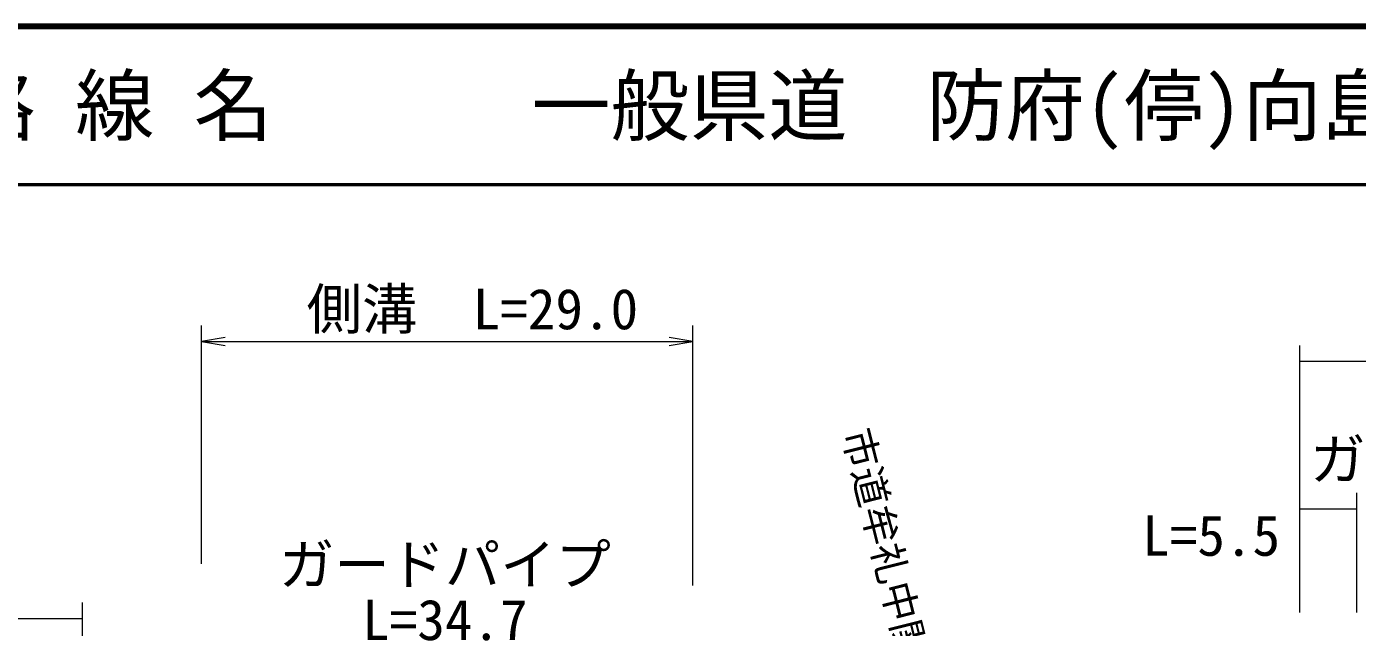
# Model space of a CAD drawing. Units: millimetres, scale not verified. Extents: x 40000 to 680000, y 20000 to 380000.
# Drawn here: x 184802 to 268992, y 341978 to 380000 of the extents above; entities that cross this region are included whole.
import ezdxf
from ezdxf.enums import TextEntityAlignment as Align

# ---------------------------------------------------------------- set-up
doc = ezdxf.new("R2010")
doc.units = ezdxf.units.MM
doc.header["$LTSCALE"] = 1000
for name, color, linetype, lineweight in [('M-BGD-EXST', 7, 'Continuous', 25), ('M-STR-HTXT', 7, 'Continuous', 13), ('M-TTL', 2, 'Continuous', 140), ('M-TTL-LINE', 7, 'Continuous', 50)]:
    doc.layers.add(name, color=color, linetype=linetype, lineweight=lineweight)
doc.layers.add('M-TTL-TXT', color=7, linetype='Continuous')
doc.styles.add('ＭＳ ゴシック', font='')
doc.styles.get('ＭＳ ゴシック').set_extended_font_data('MS Gothic')

# ---------------------------------------------------------------- blocks, each defined once
blk = doc.blocks.new('open_arrow')
at = {"color": 0, "linetype": 'Continuous', "lineweight": -2}
blk.add_lwpolyline([(7.5, 1.25), (0, 0), (7.5, -1.25)], dxfattribs=at)

msp = doc.modelspace()

# ---------------------------------------------------------------- linework, layer by layer
at = {"layer": 'M-STR-HTXT'}
for p, q in [((195858, 345991), (195858, 361076)), ((226943, 344632), (226943, 361076)), ((195858, 360076), (226943, 360076)), ((265346, 342915), (265346, 359826)), ((265346, 358826), (565053, 358826)), ((268948, 342915), (268948, 350492)), ((265346, 349492), (268948, 349492)), ((188336, 328795), (188336, 343551)), ((80210, 342551), (188336, 342551))]:
    msp.add_line(p, q, dxfattribs=at)
at = {"layer": 'M-TTL'}
msp.add_line((680000, 380000), (40000, 380000), dxfattribs=at)
at = {"layer": 'M-TTL-LINE'}
msp.add_line((40000, 370000), (680000, 370000), dxfattribs=at)

# ---------------------------------------------------------------- block references
at = {"layer": 'M-STR-HTXT', "xscale": 200, "yscale": 200}
msp.add_blockref('open_arrow', (195858, 360076), dxfattribs=at)
at = {"layer": 'M-STR-HTXT', "xscale": 200, "yscale": 200, "rotation": 180}
msp.add_blockref('open_arrow', (226943, 360076), dxfattribs=at)

# ---------------------------------------------------------------- texts
at = {"layer": 'M-BGD-EXST', "style": 'ＭＳ ゴシック'}
msp.add_text('市道牟礼中関線', height=1833, rotation=284.184, dxfattribs=at).set_placement((235861, 354172), align=Align.BOTTOM_LEFT)
at = {"layer": 'M-STR-HTXT', "style": 'ＭＳ ゴシック'}
for s, p in [('側溝\u3000L=29.0', (213004, 360076)), ('L=5.5', (259742, 345740)), ('ガードパイプ', (211265, 343906)), ('L=34.7', (211265, 340406))]:
    msp.add_text(s, height=2566, dxfattribs=at).set_placement(p, align=Align.BOTTOM_CENTER)
msp.add_text('ガードパイプ', height=2566, dxfattribs=at).set_placement((266008, 350558), align=Align.BOTTOM_LEFT)
at = {"layer": 'M-TTL-TXT', "style": 'ＭＳ ゴシック'}
for s, p in [('路 線 名', (180380, 375000)), ('一般県道\u3000防府(停)向島線', (216734, 375000))]:
    msp.add_text(s, height=3666, dxfattribs=at).set_placement(p, align=Align.MIDDLE_LEFT)

doc.saveas('drawing.dxf')
